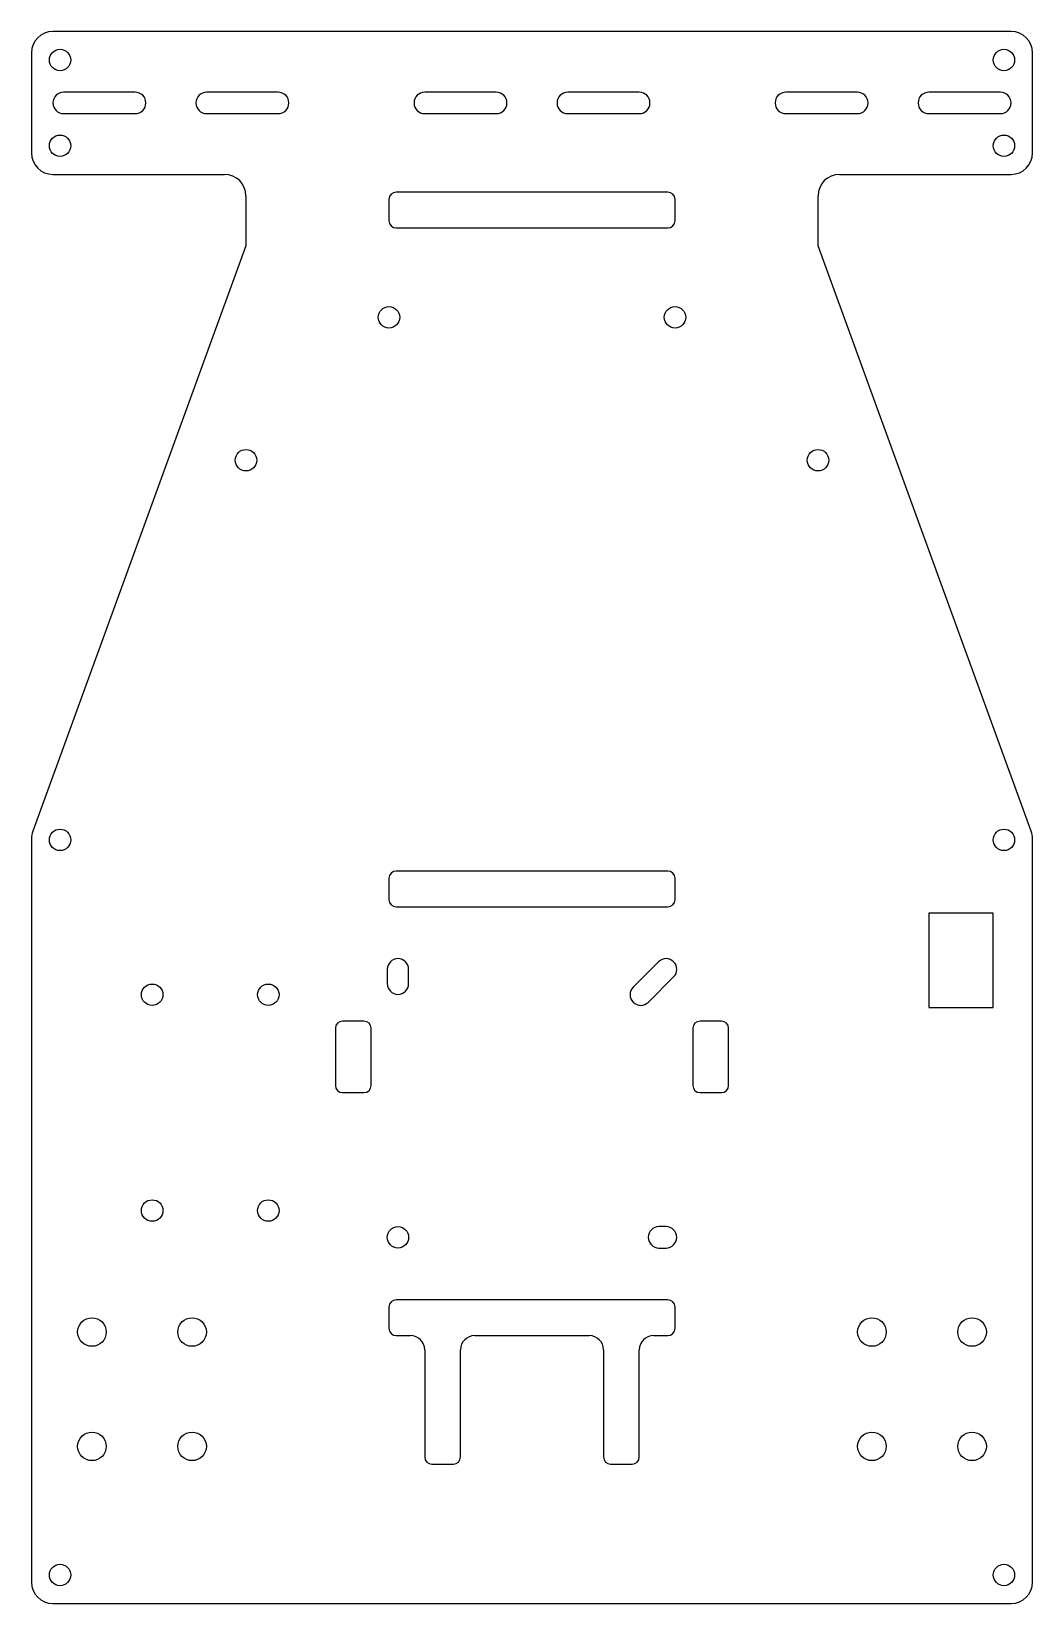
# Model space of a CAD drawing. Header units: millimetres. Extents: x -70 to 70, y -110 to 110.
import ezdxf

# ---------------------------------------------------------------- set-up
doc = ezdxf.new("R2010")
doc.units = ezdxf.units.MM

msp = doc.modelspace()

# ---------------------------------------------------------------- linework, layer by layer
at = {"color": 7, "linetype": 'Continuous', "lineweight": 25}
for p, q in [((67, 110), (-67, 110)), ((-70, 107), (-70, 93)), ((70, 93), (70, 107)), ((-55.5, 101.5), (-65.5, 101.5)), ((-35.5, 101.5), (-45.5, 101.5)), ((-5, 101.5), (-15, 101.5)), ((15, 101.5), (5, 101.5)), ((45.5, 101.5), (35.5, 101.5)), ((65.5, 101.5), (55.5, 101.5)), ((-65.5, 98.5), (-55.5, 98.5)), ((-45.5, 98.5), (-35.5, 98.5)), ((-15, 98.5), (-5, 98.5)), ((5, 98.5), (15, 98.5)), ((35.5, 98.5), (45.5, 98.5)), ((55.5, 98.5), (65.5, 98.5)), ((-67, 90), (-43, 90)), ((43, 90), (67, 90)), ((-40, 87), (-40, 80)), ((-20, 86.5), (-20, 83.5)), ((19, 87.5), (-19, 87.5)), ((20, 83.5), (20, 86.5)), ((40, 80), (40, 87)), ((-19, 82.5), (19, 82.5)), ((-40, 80), (-69.82, -1.93)), ((69.82, -1.93), (40, 80)), ((-70, -2.95), (-70, -107)), ((70, -107), (70, -2.95)), ((-20, -8.5), (-20, -11.5)), ((19, -7.5), (-19, -7.5)), ((20, -11.5), (20, -8.5)), ((-19, -12.5), (19, -12.5)), ((64.5, -13.4), (55.5, -13.4)), ((55.5, -13.4), (55.5, -26.6)), ((64.5, -26.6), (64.5, -13.4)), ((-20.25, -21.25), (-20.25, -23.25)), ((-17.25, -23.25), (-17.25, -21.25)), ((17.69, -20.19), (14.15, -23.72)), ((16.28, -25.85), (19.81, -22.31)), ((-23.5, -28.5), (-26.5, -28.5)), ((26.5, -28.5), (23.5, -28.5)), ((55.5, -26.6), (64.5, -26.6)), ((-27.5, -29.5), (-27.5, -37.5)), ((-22.5, -37.5), (-22.5, -29.5)), ((22.5, -29.5), (22.5, -37.5)), ((27.5, -37.5), (27.5, -29.5)), ((-26.5, -38.5), (-23.5, -38.5)), ((23.5, -38.5), (26.5, -38.5)), ((18.75, -57.25), (17.75, -57.25)), ((17.75, -60.25), (18.75, -60.25)), ((19, -67.5), (-19, -67.5)), ((-20, -68.5), (-20, -71.5)), ((20, -71.5), (20, -68.5)), ((-19, -72.5), (-17, -72.5)), ((-8, -72.5), (8, -72.5)), ((17, -72.5), (19, -72.5)), ((-15, -74.5), (-15, -89.5)), ((-10, -89.5), (-10, -74.5)), ((10, -74.5), (10, -89.5)), ((15, -89.5), (15, -74.5)), ((-14, -90.5), (-11, -90.5)), ((11, -90.5), (14, -90.5)), ((-67, -110), (67, -110))]:
    msp.add_line(p, q, dxfattribs=at)
for centre, radius in [((-66, 106), 1.5), ((66, 106), 1.5), ((-66, 94), 1.5), ((66, 94), 1.5), ((-20, 70), 1.5), ((20, 70), 1.5), ((-40, 50), 1.5), ((40, 50), 1.5), ((-66, -3.13), 1.5), ((66, -3.13), 1.5), ((-53.12, -24.8), 1.5), ((-36.88, -24.8), 1.5), ((-53.12, -55), 1.5), ((-36.88, -55), 1.5), ((-18.75, -58.75), 1.5), ((-61.54, -72), 2), ((-47.54, -72), 2), ((47.54, -72), 2), ((61.54, -72), 2), ((-61.54, -88), 2), ((-47.54, -88), 2), ((47.54, -88), 2), ((61.54, -88), 2), ((-66, -106), 1.5), ((66, -106), 1.5)]:
    msp.add_circle(centre, radius, dxfattribs=at)
for centre, radius, start, end in [((-67, 107), 3, 90, 180), ((67, 107), 3, 0, 90), ((-65.5, 100), 1.5, 90, 270), ((-55.5, 100), 1.5, 270, 90), ((-45.5, 100), 1.5, 90, 270), ((-35.5, 100), 1.5, 270, 90), ((-15, 100), 1.5, 90, 270), ((-5, 100), 1.5, 270, 90), ((5, 100), 1.5, 90, 270), ((15, 100), 1.5, 270, 90), ((35.5, 100), 1.5, 90, 270), ((45.5, 100), 1.5, 270, 90), ((55.5, 100), 1.5, 90, 270), ((65.5, 100), 1.5, 270, 90), ((-67, 93), 3, 180, 270), ((67, 93), 3, 270, 0), ((-43, 87), 3, 0, 90), ((43, 87), 3, 90, 180), ((-19, 86.5), 1, 90, 180), ((19, 86.5), 1, 0, 90), ((-19, 83.5), 1, 180, 270), ((19, 83.5), 1, 270, 0), ((-67, -2.95), 3, 160, 180), ((67, -2.95), 3, 0, 20), ((-19, -8.5), 1, 90, 180), ((19, -8.5), 1, 0, 90), ((-19, -11.5), 1, 180, 270), ((19, -11.5), 1, 270, 0), ((-18.75, -21.25), 1.5, 0, 180), ((18.75, -21.25), 1.5, 315, 135), ((-18.75, -23.25), 1.5, 180, 0), ((15.21, -24.79), 1.5, 135, 315), ((-26.5, -29.5), 1, 90, 180), ((-23.5, -29.5), 1, 0, 90), ((23.5, -29.5), 1, 90, 180), ((26.5, -29.5), 1, 0, 90), ((-26.5, -37.5), 1, 180, 270), ((-23.5, -37.5), 1, 270, 0), ((23.5, -37.5), 1, 180, 270), ((26.5, -37.5), 1, 270, 0), ((17.75, -58.75), 1.5, 90, 270), ((18.75, -58.75), 1.5, 270, 90), ((-19, -68.5), 1, 90, 180), ((19, -68.5), 1, 0, 90), ((-19, -71.5), 1, 180, 270), ((-17, -74.5), 2, 0, 90), ((-8, -74.5), 2, 90, 180), ((8, -74.5), 2, 0, 90), ((17, -74.5), 2, 90, 180), ((19, -71.5), 1, 270, 0), ((-14, -89.5), 1, 180, 270), ((-11, -89.5), 1, 270, 0), ((11, -89.5), 1, 180, 270), ((14, -89.5), 1, 270, 0), ((-67, -107), 3, 180, 270), ((67, -107), 3, 270, 0)]:
    msp.add_arc(centre, radius, start, end, dxfattribs=at)

doc.saveas('drawing.dxf')
